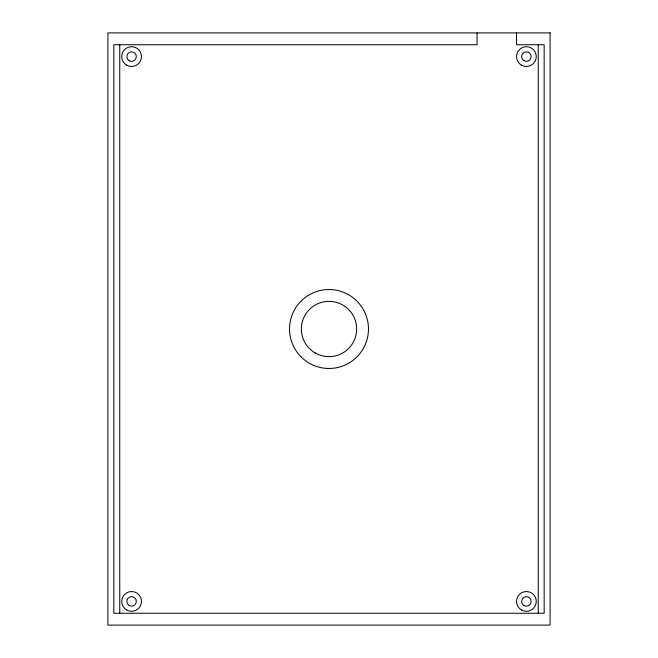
<?xml version="1.0" encoding="UTF-8"?>
<svg xmlns="http://www.w3.org/2000/svg" width="658" height="658" viewBox="0 0 658 658"><rect width="100%" height="100%" fill="white"/><g stroke="black" fill="none" stroke-linecap="round" stroke-linejoin="round"><path stroke-width="0.99" d="M538.244 44.744L538.244 613.256M516.53 32.9L516.53 44.744L544.166 44.744L544.166 613.256L113.834 613.256L113.834 44.744L477.05 44.744L477.05 32.9M119.756 44.744L119.756 613.256M550.088 32.9L107.912 32.9L107.912 625.1L550.088 625.1L550.088 32.9M126.665 609.958A9.87 9.87 0 0 0 141.47 601.412A9.87 9.87 0 0 0 126.665 592.866A9.87 9.87 0 0 0 126.665 609.958M521.465 609.958A9.87 9.87 0 0 0 536.27 601.412A9.87 9.87 0 0 0 521.465 592.866A9.87 9.87 0 0 0 521.465 609.958M521.465 65.134A9.87 9.87 0 0 0 536.27 56.588A9.87 9.87 0 0 0 521.465 48.042A9.87 9.87 0 0 0 521.465 65.134M126.665 65.134A9.87 9.87 0 0 0 141.47 56.588A9.87 9.87 0 0 0 126.665 48.042A9.87 9.87 0 0 0 126.665 65.134M129.231 605.516A4.738 4.738 0 0 0 136.338 601.412A4.738 4.738 0 0 0 129.231 597.308A4.738 4.738 0 0 0 129.231 605.516M524.031 605.516A4.738 4.738 0 0 0 531.138 601.412A4.738 4.738 0 0 0 524.031 597.308A4.738 4.738 0 0 0 524.031 605.516M524.031 60.692A4.738 4.738 0 0 0 531.138 56.588A4.738 4.738 0 0 0 524.031 52.484A4.738 4.738 0 0 0 524.031 60.692M129.231 60.692A4.738 4.738 0 0 0 136.338 56.588A4.738 4.738 0 0 0 129.231 52.484A4.738 4.738 0 0 0 129.231 60.692M301.084 356.916A39.48 39.48 0 0 0 367.131 339.215A39.48 39.48 0 0 0 318.785 290.869A39.48 39.48 0 0 0 301.084 356.916M315.182 352.935A27.636 27.636 0 0 0 356.636 329A27.636 27.636 0 0 0 315.182 305.065A27.636 27.636 0 0 0 315.182 352.935"/></g></svg>
